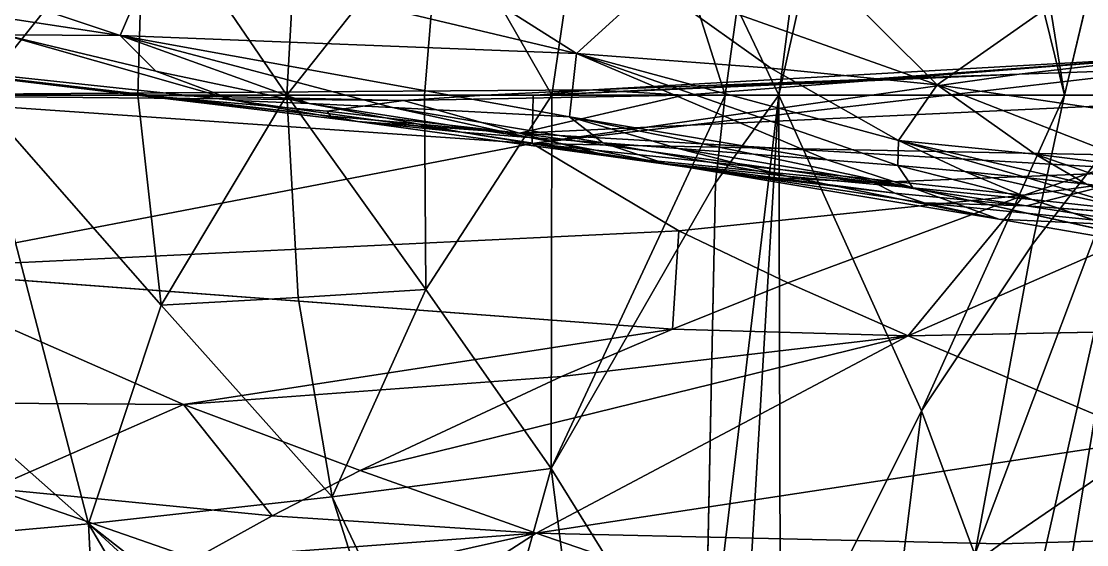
# Model space of a CAD drawing. Extents: x -1.44 to 2.2, y -2.57 to 2.57.
# Drawn here: x -0.8112 to -0.3937, y -0.176 to 0.029 of the extents above; entities that cross this region are included whole.
import ezdxf

# ---------------------------------------------------------------- set-up
doc = ezdxf.new("R2010")
doc.units = 0

msp = doc.modelspace()

# ---------------------------------------------------------------- linework, layer by layer
for p, q in [((-0.38845, 0.05854, 0.85759), (-0.40237, 0, 0.85355)), ((-0.51742, 0.01063, 0.79207), (-0.56373, 0.04359, 0.91099)), ((-0.53067, 0.03427, 1.13647), (-0.53533, 0, 1.13561)), ((-0.75843, 0.00945, 1.24672), (-0.81784, 0.02365, 1.36622)), ((-0.69841, -0.00328, 1.1286), (-0.75843, 0.00945, 1.24672)), ((-0.46742, -0.01769, 0.67459), (-0.51742, 0.01063, 0.79207)), ((-0.35955, 0.01029, 1.14687), (-0.42011, 0.00823, 1.20765)), ((-0.47995, 0.00617, 1.26009), (-0.58721, 0.00206, 1.3265)), ((-0.42011, 0.00823, 1.20765), (-0.47995, 0.00617, 1.26009)), ((-0.58721, 0.00206, 1.3265), (-0.62949, 0, 1.33534)), ((-0.63868, -0.01444, 1.01351), (-0.69841, -0.00328, 1.1286)), ((-0.69129, -0.00617, 1.26009), (-0.66145, -0.00206, 1.3265)), ((-0.66145, -0.00206, 1.3265), (-0.62949, 0, 1.33534)), ((-0.53912, -0.03427, 1.13647), (-0.53533, 0, 1.13561)), ((-0.40237, 0, 0.85355), (-0.41501, -0.05854, 0.85759)), ((-0.68993, -0.00823, 1.20765), (-0.69129, -0.00617, 1.26009)), ((-0.67947, -0.01029, 1.14687), (-0.68993, -0.00823, 1.20765)), ((-0.63868, -0.01444, 1.01351), (-0.67947, -0.01029, 1.14687)), ((-0.58008, -0.02401, 0.90283), (-0.63868, -0.01444, 1.01351)), ((-0.63868, -0.01444, 1.01351), (-0.63868, -0.01444, 1.01351)), ((-0.61203, -0.01654, 0.94633), (-0.63868, -0.01444, 1.01351)), ((-0.63868, -0.01444, 1.01351), (-0.63868, -0.01444, 1.01351)), ((-0.58331, -0.01867, 0.8814), (-0.61203, -0.01654, 0.94633)), ((-0.55373, -0.02083, 0.8199), (-0.58331, -0.01867, 0.8814)), ((-0.5242, -0.02303, 0.76253), (-0.55373, -0.02083, 0.8199)), ((-0.44147, -0.02993, 0.61732), (-0.46742, -0.01769, 0.67459)), ((-0.52328, -0.03198, 0.79768), (-0.58008, -0.02401, 0.90283)), ((-0.49539, -0.02527, 0.70963), (-0.5242, -0.02303, 0.76253)), ((-0.3722, -0.02365, 1.36622), (-0.41811, -0.03918, 1.48529)), ((-0.46772, -0.02757, 0.66126), (-0.49539, -0.02527, 0.70963)), ((-0.44147, -0.02993, 0.61732), (-0.46772, -0.02757, 0.66126)), ((-0.46886, -0.03839, 0.69891), (-0.52328, -0.03198, 0.79768)), ((-0.41513, -0.04081, 0.56147), (-0.44147, -0.02993, 0.61732)), ((-0.4168, -0.03236, 0.57757), (-0.44147, -0.02993, 0.61732)), ((-0.39375, -0.03486, 0.54174), (-0.4168, -0.03236, 0.57757)), ((-0.54347, -0.24296, 1.17789), (-0.53912, -0.03427, 1.13647)), ((-0.37232, -0.03744, 0.50952), (-0.39375, -0.03486, 0.54174)), ((-0.41811, -0.03918, 1.48529), (-0.51075, -0.07342, 1.71421)), ((-0.41725, -0.04332, 0.6071), (-0.46886, -0.03839, 0.69891)), ((-0.36193, -0.0584, 0.45529), (-0.41513, -0.04081, 0.56147)), ((-0.36875, -0.04686, 0.52261), (-0.41725, -0.04332, 0.6071)), ((-0.41501, -0.05854, 0.85759), (-0.43747, -0.17986, 0.8906)), ((-0.55597, -0.09162, 1.82011), (-0.8681, -0.06823, 2.25514)), ((-0.51075, -0.07342, 1.71421), (-0.55597, -0.09162, 1.82011)), ((-0.55597, -0.09162, 1.82011), (-0.59945, -0.11016, 1.91786)), ((-0.55597, -0.09162, 1.82011), (-0.55597, -0.09162, 1.82011)), ((-0.46355, -0.09424, 1.67724), (-0.55597, -0.09162, 1.82011)), ((-0.17839, -0.08865, 1.20231), (-0.46355, -0.09424, 1.67724)), ((-0.46355, -0.09424, 1.67724), (-0.46355, -0.09424, 1.67724)), ((-0.46355, -0.09424, 1.67724), (-0.46355, -0.09424, 1.67724)), ((-0.59945, -0.11016, 1.91786), (-0.67842, -0.147, 2.083)), ((-0.67842, -0.147, 2.083), (-0.7128, -0.16473, 2.14827)), ((-0.7128, -0.16473, 2.14827), (-0.74323, -0.18164, 2.20123))]:
    msp.add_line(p, q)
at = {"color": 21}
for points in [[(-0.48252, 0.24296, 1.17789), (-0.53067, 0.03427, 1.13647), (-0.5143, 0, 1.091)], [(-0.48252, 0.24296, 1.17789), (-0.5143, 0, 1.091), (-0.46101, 0.23865, 1.13595)], [(-0.40237, 0, 0.85355), (-0.46101, 0.23865, 1.13595), (-0.5143, 0, 1.091)], [(-0.40237, 0, 0.85355), (-0.44016, 0.23427, 1.095), (-0.46101, 0.23865, 1.13595)], [(-0.40237, 0, 0.85355), (-0.38845, 0.05854, 0.85759), (-0.44016, 0.23427, 1.095)], [(-0.53533, 0, 1.13561), (-0.53067, 0.03427, 1.13647), (-0.58186, 0.14613, 1.28966)], [(-0.56373, 0.04359, 0.91099), (-0.51905, 0.07058, 0.89004), (-0.45227, 0.00402, 0.68877)], [(-0.51905, 0.07058, 0.89004), (-0.38865, 0.04867, 0.69498), (-0.45227, 0.00402, 0.68877)], [(-0.38845, 0.05854, 0.85759), (-0.40237, 0, 0.85355), (-0.36964, 0, 0.78412)], [(-0.38865, 0.04867, 0.69498), (-0.35148, -0.01085, 0.54133), (-0.45227, 0.00402, 0.68877)], [(-0.56373, 0.04359, 0.91099), (-0.51742, 0.01063, 0.79207), (-0.59364, 0.0164, 0.92085)], [(-0.51742, 0.01063, 0.79207), (-0.56373, 0.04359, 0.91099), (-0.45227, 0.00402, 0.68877)], [(-0.53067, 0.03427, 1.13647), (-0.53533, 0, 1.13561), (-0.5143, 0, 1.091)], [(-0.49539, -0.02527, 0.70963), (-0.59636, -0.00842, 0.9046), (-0.59364, 0.0164, 0.92085)], [(-0.51742, 0.01063, 0.79207), (-0.46742, -0.01769, 0.67459), (-0.59364, 0.0164, 0.92085)], [(-0.46772, -0.02757, 0.66126), (-0.49539, -0.02527, 0.70963), (-0.59364, 0.0164, 0.92085)], [(-0.46772, -0.02757, 0.66126), (-0.59364, 0.0164, 0.92085), (-0.46742, -0.01769, 0.67459)], [(-0.58721, 0.00206, 1.3265), (-0.47995, 0.00617, 1.26009), (-0.36295, 0.0148, 1.06501)], [(-0.58721, 0.00206, 1.3265), (-0.36295, 0.0148, 1.06501), (-0.55151, 0, 1.16992)], [(-0.55151, 0, 1.16992), (-0.36295, 0.0148, 1.06501), (-0.29769, 0, 0.6315)], [(-0.47995, 0.00617, 1.26009), (-0.42011, 0.00823, 1.20765), (-0.36295, 0.0148, 1.06501)], [(-0.42011, 0.00823, 1.20765), (-0.35955, 0.01029, 1.14687), (-0.36295, 0.0148, 1.06501)], [(-0.35955, 0.01029, 1.14687), (-0.42011, 0.00823, 1.20765), (-0.61095, -0.01886, 1.66933)], [(-0.35955, 0.01029, 1.14687), (-0.61095, -0.01886, 1.66933), (-0.3722, -0.02365, 1.36622)], [(-0.46742, -0.01769, 0.67459), (-0.51742, 0.01063, 0.79207), (-0.45227, 0.00402, 0.68877)], [(-0.42011, 0.00823, 1.20765), (-0.61061, -0.00014, 1.46867), (-0.61095, -0.01886, 1.66933)], [(-0.42011, 0.00823, 1.20765), (-0.47995, 0.00617, 1.26009), (-0.61061, -0.00014, 1.46867)], [(-0.47995, 0.00617, 1.26009), (-0.58721, 0.00206, 1.3265), (-0.61061, -0.00014, 1.46867)], [(-0.41386, -0.02307, 0.5899), (-0.46742, -0.01769, 0.67459), (-0.45227, 0.00402, 0.68877)], [(-0.36804, -0.02888, 0.52182), (-0.41386, -0.02307, 0.5899), (-0.45227, 0.00402, 0.68877)], [(-0.35148, -0.01085, 0.54133), (-0.36804, -0.02888, 0.52182), (-0.45227, 0.00402, 0.68877)], [(-0.55151, 0, 1.16992), (-0.61598, -0.0148, 1.06501), (-0.29769, 0, 0.6315)], [(-0.61598, -0.0148, 1.06501), (-0.36293, -0.02959, 0.59053), (-0.29769, 0, 0.6315)], [(-0.53533, 0, 1.13561), (-0.53912, -0.03427, 1.13647), (-0.60356, -0.14613, 1.28966)], [(-0.54347, -0.24296, 1.17789), (-0.53912, -0.03427, 1.13647), (-0.5143, 0, 1.091)], [(-0.54347, -0.24296, 1.17789), (-0.5143, 0, 1.091), (-0.52845, -0.23865, 1.13595)], [(-0.53912, -0.03427, 1.13647), (-0.53533, 0, 1.13561), (-0.5143, 0, 1.091)], [(-0.51363, -0.23427, 1.095), (-0.52845, -0.23865, 1.13595), (-0.5143, 0, 1.091)], [(-0.40237, 0, 0.85355), (-0.45835, -0.12364, 0.94368), (-0.5143, 0, 1.091)], [(-0.51363, -0.23427, 1.095), (-0.5143, 0, 1.091), (-0.45835, -0.12364, 0.94368)], [(-0.40237, 0, 0.85355), (-0.41501, -0.05854, 0.85759), (-0.45835, -0.12364, 0.94368)], [(-0.43747, -0.17986, 0.8906), (-0.41501, -0.05854, 0.85759), (-0.36964, 0, 0.78412)], [(-0.43747, -0.17986, 0.8906), (-0.36964, 0, 0.78412), (-0.41555, -0.20273, 0.83417)], [(-0.40231, -0.19814, 0.80027), (-0.41555, -0.20273, 0.83417), (-0.36964, 0, 0.78412)], [(-0.41501, -0.05854, 0.85759), (-0.40237, 0, 0.85355), (-0.36964, 0, 0.78412)], [(-0.40231, -0.19814, 0.80027), (-0.36964, 0, 0.78412), (-0.34014, -0.10194, 0.67157)], [(-0.5242, -0.02303, 0.76253), (-0.55373, -0.02083, 0.8199), (-0.59636, -0.00842, 0.9046)], [(-0.49539, -0.02527, 0.70963), (-0.5242, -0.02303, 0.76253), (-0.59636, -0.00842, 0.9046)], [(-0.47708, -0.03418, 0.73737), (-0.36293, -0.02959, 0.59053), (-0.61598, -0.0148, 1.06501)], [(-0.58008, -0.02401, 0.90283), (-0.47708, -0.03418, 0.73737), (-0.61598, -0.0148, 1.06501)], [(-0.41811, -0.03918, 1.48529), (-0.3722, -0.02365, 1.36622), (-0.61095, -0.01886, 1.66933)], [(-0.41811, -0.03918, 1.48529), (-0.61095, -0.01886, 1.66933), (-0.55354, -0.05317, 1.72987)], [(-0.58331, -0.01867, 0.8814), (-0.55373, -0.02083, 0.8199), (-0.51119, -0.03166, 0.73779)], [(-0.58331, -0.01867, 0.8814), (-0.51119, -0.03166, 0.73779), (-0.55901, -0.0267, 0.84594)], [(-0.55373, -0.02083, 0.8199), (-0.5242, -0.02303, 0.76253), (-0.4618, -0.03629, 0.64229)], [(-0.55373, -0.02083, 0.8199), (-0.4618, -0.03629, 0.64229), (-0.51119, -0.03166, 0.73779)], [(-0.44147, -0.02993, 0.61732), (-0.46772, -0.02757, 0.66126), (-0.46742, -0.01769, 0.67459)], [(-0.4168, -0.03236, 0.57757), (-0.44147, -0.02993, 0.61732), (-0.46742, -0.01769, 0.67459)], [(-0.39375, -0.03486, 0.54174), (-0.4168, -0.03236, 0.57757), (-0.46742, -0.01769, 0.67459)], [(-0.39375, -0.03486, 0.54174), (-0.46742, -0.01769, 0.67459), (-0.41386, -0.02307, 0.5899)], [(-0.52328, -0.03198, 0.79768), (-0.58008, -0.02401, 0.90283), (-0.55901, -0.0267, 0.84594)], [(-0.58008, -0.02401, 0.90283), (-0.52328, -0.03198, 0.79768), (-0.47708, -0.03418, 0.73737)], [(-0.5242, -0.02303, 0.76253), (-0.49539, -0.02527, 0.70963), (-0.4618, -0.03629, 0.64229)], [(-0.46355, -0.09424, 1.67724), (-0.17839, -0.08865, 1.20231), (-0.30191, -0.02342, 1.26482)], [(-0.41811, -0.03918, 1.48529), (-0.46355, -0.09424, 1.67724), (-0.30191, -0.02342, 1.26482)], [(-0.3722, -0.02365, 1.36622), (-0.41811, -0.03918, 1.48529), (-0.30191, -0.02342, 1.26482)], [(-0.37232, -0.03744, 0.50952), (-0.39375, -0.03486, 0.54174), (-0.41386, -0.02307, 0.5899)], [(-0.37232, -0.03744, 0.50952), (-0.41386, -0.02307, 0.5899), (-0.36804, -0.02888, 0.52182)], [(-0.51119, -0.03166, 0.73779), (-0.42808, -0.04854, 0.58395), (-0.55901, -0.0267, 0.84594)], [(-0.42808, -0.04854, 0.58395), (-0.45737, -0.04215, 0.65985), (-0.55901, -0.0267, 0.84594)], [(-0.46886, -0.03839, 0.69891), (-0.52328, -0.03198, 0.79768), (-0.55901, -0.0267, 0.84594)], [(-0.46886, -0.03839, 0.69891), (-0.55901, -0.0267, 0.84594), (-0.45737, -0.04215, 0.65985)], [(-0.49539, -0.02527, 0.70963), (-0.46772, -0.02757, 0.66126), (-0.4618, -0.03629, 0.64229)], [(-0.46772, -0.02757, 0.66126), (-0.44147, -0.02993, 0.61732), (-0.41513, -0.04081, 0.56147)], [(-0.46772, -0.02757, 0.66126), (-0.41513, -0.04081, 0.56147), (-0.4618, -0.03629, 0.64229)], [(-0.52328, -0.03198, 0.79768), (-0.46886, -0.03839, 0.69891), (-0.47708, -0.03418, 0.73737)], [(-0.42808, -0.04854, 0.58395), (-0.51119, -0.03166, 0.73779), (-0.4618, -0.03629, 0.64229)], [(-0.41725, -0.04332, 0.6071), (-0.36293, -0.02959, 0.59053), (-0.47708, -0.03418, 0.73737)], [(-0.44147, -0.02993, 0.61732), (-0.4168, -0.03236, 0.57757), (-0.37315, -0.04541, 0.49472)], [(-0.44147, -0.02993, 0.61732), (-0.37315, -0.04541, 0.49472), (-0.41513, -0.04081, 0.56147)], [(-0.41725, -0.04332, 0.6071), (-0.36875, -0.04686, 0.52261), (-0.36293, -0.02959, 0.59053)], [(-0.4168, -0.03236, 0.57757), (-0.39375, -0.03486, 0.54174), (-0.37315, -0.04541, 0.49472)], [(-0.53912, -0.03427, 1.13647), (-0.54347, -0.24296, 1.17789), (-0.60356, -0.14613, 1.28966)], [(-0.46886, -0.03839, 0.69891), (-0.41725, -0.04332, 0.6071), (-0.47708, -0.03418, 0.73737)], [(-0.36193, -0.0584, 0.45529), (-0.33035, -0.06533, 0.40005), (-0.4618, -0.03629, 0.64229)], [(-0.33035, -0.06533, 0.40005), (-0.42808, -0.04854, 0.58395), (-0.4618, -0.03629, 0.64229)], [(-0.41513, -0.04081, 0.56147), (-0.36193, -0.0584, 0.45529), (-0.4618, -0.03629, 0.64229)], [(-0.39375, -0.03486, 0.54174), (-0.37232, -0.03744, 0.50952), (-0.37315, -0.04541, 0.49472)], [(-0.51075, -0.07342, 1.71421), (-0.41811, -0.03918, 1.48529), (-0.55354, -0.05317, 1.72987)], [(-0.41811, -0.03918, 1.48529), (-0.51075, -0.07342, 1.71421), (-0.46355, -0.09424, 1.67724)], [(-0.41725, -0.04332, 0.6071), (-0.46886, -0.03839, 0.69891), (-0.45737, -0.04215, 0.65985)], [(-0.36193, -0.0584, 0.45529), (-0.41513, -0.04081, 0.56147), (-0.37315, -0.04541, 0.49472)], [(-0.45737, -0.04215, 0.65985), (-0.42808, -0.04854, 0.58395), (-0.36444, -0.05148, 0.49735)], [(-0.41725, -0.04332, 0.6071), (-0.45737, -0.04215, 0.65985), (-0.36444, -0.05148, 0.49735)], [(-0.36875, -0.04686, 0.52261), (-0.41725, -0.04332, 0.6071), (-0.36444, -0.05148, 0.49735)], [(-0.42808, -0.04854, 0.58395), (-0.33035, -0.06533, 0.40005), (-0.36444, -0.05148, 0.49735)], [(-0.55597, -0.09162, 1.82011), (-0.51075, -0.07342, 1.71421), (-0.55354, -0.05317, 1.72987)], [(-0.41501, -0.05854, 0.85759), (-0.43747, -0.17986, 0.8906), (-0.45835, -0.12364, 0.94368)], [(-0.51075, -0.07342, 1.71421), (-0.55597, -0.09162, 1.82011), (-0.46355, -0.09424, 1.67724)], [(-0.46355, -0.09424, 1.67724), (-0.55597, -0.09162, 1.82011), (-0.59945, -0.11016, 1.91786)], [(-0.55597, -0.09162, 1.82011), (-0.46355, -0.09424, 1.67724), (-0.46355, -0.09424, 1.67724)], [(-0.55597, -0.09162, 1.82011), (-0.46355, -0.09424, 1.67724), (-0.55597, -0.09162, 1.82011)], [(-0.17839, -0.08865, 1.20231), (-0.46355, -0.09424, 1.67724), (-0.36731, -0.13467, 1.56825)], [(-0.46355, -0.09424, 1.67724), (-0.17839, -0.08865, 1.20231), (-0.17839, -0.08865, 1.20231)], [(-0.46355, -0.09424, 1.67724), (-0.17839, -0.08865, 1.20231), (-0.46355, -0.09424, 1.67724)], [(-0.46355, -0.09424, 1.67724), (-0.46355, -0.09424, 1.67724), (-0.60941, -0.1715, 1.98882)], [(-0.46355, -0.09424, 1.67724), (-0.60941, -0.1715, 1.98882), (-0.36731, -0.13467, 1.56825)], [(-0.46355, -0.09424, 1.67724), (-0.46355, -0.09424, 1.67724), (-0.59945, -0.11016, 1.91786)], [(-0.46355, -0.09424, 1.67724), (-0.46355, -0.09424, 1.67724), (-0.46355, -0.09424, 1.67724)], [(-0.46355, -0.09424, 1.67724), (-0.46355, -0.09424, 1.67724), (-0.46355, -0.09424, 1.67724)], [(-0.36363, -0.18428, 0.70302), (-0.40231, -0.19814, 0.80027), (-0.34014, -0.10194, 0.67157)], [(-0.4704, -0.22092, 0.9779), (-0.51363, -0.23427, 1.095), (-0.45835, -0.12364, 0.94368)], [(-0.43747, -0.17986, 0.8906), (-0.4704, -0.22092, 0.9779), (-0.45835, -0.12364, 0.94368)], [(-0.42733, -0.17574, 1.69595), (-0.36731, -0.13467, 1.56825), (-0.60941, -0.1715, 1.98882)], [(-0.36731, -0.13467, 1.56825), (-0.42733, -0.17574, 1.69595), (-0.27941, -0.17133, 1.44796)], [(-0.48191, -0.21535, 1.79682), (-0.42733, -0.17574, 1.69595), (-0.60941, -0.1715, 1.98882)], [(-0.42733, -0.17574, 1.69595), (-0.48191, -0.21535, 1.79682), (-0.27941, -0.17133, 1.44796)], [(-0.42559, -0.23487, 1.70794), (-0.27941, -0.17133, 1.44796), (-0.48191, -0.21535, 1.79682)], [(-0.42559, -0.23487, 1.70794), (-0.35196, -0.23332, 1.58945), (-0.27941, -0.17133, 1.44796)]]:
    msp.add_3dface(points, dxfattribs=at)
at = {"color": 33}
for points in [[(-0.82862, 0, 1.75778), (-0.76316, 0.0822, 1.62188), (-0.8141, 0.16784, 1.73955)], [(-0.59364, 0.0164, 0.92085), (-0.75856, 0.05546, 1.25244), (-0.70786, 0.08865, 1.20231)], [(-0.76549, 0, 1.62385), (-0.76316, 0.0822, 1.62188), (-0.82862, 0, 1.75778)], [(-0.76316, 0.0822, 1.62188), (-0.76549, 0, 1.62385), (-0.70711, 0, 1.5)], [(-0.70266, 0.07917, 1.5), (-0.76316, 0.0822, 1.62188), (-0.70711, 0, 1.5)], [(-0.64683, 0.07612, 1.38702), (-0.70266, 0.07917, 1.5), (-0.70711, 0, 1.5)], [(-0.65317, 0, 1.38559), (-0.64683, 0.07612, 1.38702), (-0.70711, 0, 1.5)], [(-0.87564, 0.03918, 1.48529), (-0.87306, 0.05695, 1.47796), (-0.77248, 0.02342, 1.26482)], [(-0.87306, 0.05695, 1.47796), (-0.75856, 0.05546, 1.25244), (-0.77248, 0.02342, 1.26482)], [(-0.75856, 0.05546, 1.25244), (-0.59364, 0.0164, 0.92085), (-0.77248, 0.02342, 1.26482)], [(-0.81784, 0.02365, 1.36622), (-0.87564, 0.03918, 1.48529), (-0.77248, 0.02342, 1.26482)], [(-0.81784, 0.02365, 1.36622), (-0.72754, -0.00204, 1.20786), (-0.92345, 0.01886, 1.66933)], [(-0.75843, 0.00945, 1.24672), (-0.81784, 0.02365, 1.36622), (-0.77248, 0.02342, 1.26482)], [(-0.81784, 0.02365, 1.36622), (-0.75843, 0.00945, 1.24672), (-0.72754, -0.00204, 1.20786)], [(-0.59636, -0.00842, 0.9046), (-0.66575, -0.00477, 1.05041), (-0.77248, 0.02342, 1.26482)], [(-0.69841, -0.00328, 1.1286), (-0.75843, 0.00945, 1.24672), (-0.77248, 0.02342, 1.26482)], [(-0.69841, -0.00328, 1.1286), (-0.77248, 0.02342, 1.26482), (-0.66575, -0.00477, 1.05041)], [(-0.92345, 0.01886, 1.66933), (-0.76536, 0.00014, 1.46867), (-0.88494, 0, 1.87723)], [(-0.67947, -0.01029, 1.14687), (-0.68993, -0.00823, 1.20765), (-0.92345, 0.01886, 1.66933)], [(-0.67947, -0.01029, 1.14687), (-0.92345, 0.01886, 1.66933), (-0.72754, -0.00204, 1.20786)], [(-0.68993, -0.00823, 1.20765), (-0.76536, 0.00014, 1.46867), (-0.92345, 0.01886, 1.66933)], [(-0.75843, 0.00945, 1.24672), (-0.69841, -0.00328, 1.1286), (-0.72754, -0.00204, 1.20786)], [(-0.66145, -0.00206, 1.3265), (-0.88494, 0, 1.87723), (-0.76536, 0.00014, 1.46867)], [(-0.66145, -0.00206, 1.3265), (-0.62949, 0, 1.33534), (-0.88494, 0, 1.87723)], [(-0.58721, 0.00206, 1.3265), (-0.62949, 0, 1.33534), (-0.88493, 0, 1.87723)], [(-0.58721, 0.00206, 1.3265), (-0.88493, 0, 1.87723), (-0.61061, -0.00014, 1.46867)], [(-0.69129, -0.00617, 1.26009), (-0.66145, -0.00206, 1.3265), (-0.76536, 0.00014, 1.46867)], [(-0.68993, -0.00823, 1.20765), (-0.69129, -0.00617, 1.26009), (-0.76536, 0.00014, 1.46867)], [(-0.8681, -0.06823, 2.25514), (-0.61095, -0.01886, 1.66933), (-0.88493, 0, 1.87723)], [(-0.61095, -0.01886, 1.66933), (-0.61061, -0.00014, 1.46867), (-0.88493, 0, 1.87723)], [(-0.87519, -0.08794, 1.89399), (-0.82862, 0, 1.75778), (-0.78484, -0.16784, 1.73955)], [(-0.76549, 0, 1.62385), (-0.75635, -0.0822, 1.62188), (-0.82862, 0, 1.75778)], [(-0.82862, 0, 1.75778), (-0.75635, -0.0822, 1.62188), (-0.78484, -0.16784, 1.73955)], [(-0.75635, -0.0822, 1.62188), (-0.76549, 0, 1.62385), (-0.70711, 0, 1.5)], [(-0.70266, -0.07917, 1.5), (-0.75635, -0.0822, 1.62188), (-0.70711, 0, 1.5)], [(-0.69841, -0.00328, 1.1286), (-0.63868, -0.01444, 1.01351), (-0.72754, -0.00204, 1.20786)], [(-0.63868, -0.01444, 1.01351), (-0.67947, -0.01029, 1.14687), (-0.72754, -0.00204, 1.20786)], [(-0.63868, -0.01444, 1.01351), (-0.72754, -0.00204, 1.20786), (-0.63868, -0.01444, 1.01351)], [(-0.65265, -0.07612, 1.38702), (-0.70266, -0.07917, 1.5), (-0.70711, 0, 1.5)], [(-0.65317, 0, 1.38559), (-0.65265, -0.07612, 1.38702), (-0.70711, 0, 1.5)], [(-0.61203, -0.01654, 0.94633), (-0.69841, -0.00328, 1.1286), (-0.66575, -0.00477, 1.05041)], [(-0.66145, -0.00206, 1.3265), (-0.69129, -0.00617, 1.26009), (-0.61598, -0.0148, 1.06501)], [(-0.69129, -0.00617, 1.26009), (-0.68993, -0.00823, 1.20765), (-0.61598, -0.0148, 1.06501)], [(-0.68993, -0.00823, 1.20765), (-0.67947, -0.01029, 1.14687), (-0.61598, -0.0148, 1.06501)], [(-0.55354, -0.05317, 1.72987), (-0.61095, -0.01886, 1.66933), (-0.8681, -0.06823, 2.25514)], [(-0.55597, -0.09162, 1.82011), (-0.55354, -0.05317, 1.72987), (-0.8681, -0.06823, 2.25514)], [(-0.8681, -0.06823, 2.25514), (-0.55597, -0.09162, 1.82011), (-0.55597, -0.09162, 1.82011)], [(-0.8681, -0.06823, 2.25514), (-0.55597, -0.09162, 1.82011), (-0.8681, -0.06823, 2.25514)], [(-0.55597, -0.09162, 1.82011), (-0.8681, -0.06823, 2.25514), (-0.74763, -0.12108, 2.16608)], [(-0.75635, -0.0822, 1.62188), (-0.70266, -0.07917, 1.5), (-0.68938, -0.15735, 1.5)], [(-0.70266, -0.07917, 1.5), (-0.65265, -0.07612, 1.38702), (-0.68938, -0.15735, 1.5)], [(-0.75635, -0.0822, 1.62188), (-0.68938, -0.15735, 1.5), (-0.78484, -0.16784, 1.73955)], [(-0.83578, -0.17246, 1.87017), (-0.87519, -0.08794, 1.89399), (-0.78484, -0.16784, 1.73955)], [(-0.67842, -0.147, 2.083), (-0.59945, -0.11016, 1.91786), (-0.74763, -0.12108, 2.16608)], [(-0.7128, -0.16473, 2.14827), (-0.74763, -0.12108, 2.16608), (-0.8227, -0.15405, 2.31164)], [(-0.7128, -0.16473, 2.14827), (-0.67842, -0.147, 2.083), (-0.74763, -0.12108, 2.16608)], [(-0.67842, -0.147, 2.083), (-0.7128, -0.16473, 2.14827), (-0.60941, -0.1715, 1.98882)], [(-0.74323, -0.18164, 2.20123), (-0.8227, -0.15405, 2.31164), (-0.87742, -0.18344, 2.39919)], [(-0.74323, -0.18164, 2.20123), (-0.7128, -0.16473, 2.14827), (-0.8227, -0.15405, 2.31164)], [(-0.65328, -0.2706, 1.5), (-0.78484, -0.16784, 1.73955), (-0.68938, -0.15735, 1.5)], [(-0.63723, -0.26705, 1.45099), (-0.65328, -0.2706, 1.5), (-0.68938, -0.15735, 1.5)], [(-0.7128, -0.16473, 2.14827), (-0.74323, -0.18164, 2.20123), (-0.60941, -0.1715, 1.98882)], [(-0.78059, -0.25054, 1.83247), (-0.83578, -0.17246, 1.87017), (-0.78484, -0.16784, 1.73955)], [(-0.66936, -0.27395, 1.54991), (-0.71722, -0.28245, 1.70415), (-0.78484, -0.16784, 1.73955)], [(-0.71722, -0.28245, 1.70415), (-0.78059, -0.25054, 1.83247), (-0.78484, -0.16784, 1.73955)], [(-0.65328, -0.2706, 1.5), (-0.66936, -0.27395, 1.54991), (-0.78484, -0.16784, 1.73955)], [(-0.83248, -0.21455, 1.91621), (-0.83578, -0.17246, 1.87017), (-0.78059, -0.25054, 1.83247)], [(-0.79139, -0.21224, 2.27009), (-0.69014, -0.22343, 2.11962), (-0.60941, -0.1715, 1.98882)], [(-0.79139, -0.21224, 2.27009), (-0.60941, -0.1715, 1.98882), (-0.74323, -0.18164, 2.20123)]]:
    msp.add_3dface(points, dxfattribs=at)
at = {"color": 11}
for points in [[(-0.64683, 0.07612, 1.38702), (-0.60331, 0, 1.27982), (-0.58186, 0.14613, 1.28966)], [(-0.53533, 0, 1.13561), (-0.58186, 0.14613, 1.28966), (-0.60331, 0, 1.27982)], [(-0.56373, 0.04359, 0.91099), (-0.59364, 0.0164, 0.92085), (-0.70786, 0.08865, 1.20231)], [(-0.64683, 0.07612, 1.38702), (-0.65317, 0, 1.38559), (-0.60331, 0, 1.27982)], [(-0.62949, 0, 1.33534), (-0.58721, 0.00206, 1.3265), (-0.55151, 0, 1.16992)], [(-0.62949, 0, 1.33534), (-0.66145, -0.00206, 1.3265), (-0.55151, 0, 1.16992)], [(-0.66145, -0.00206, 1.3265), (-0.61598, -0.0148, 1.06501), (-0.55151, 0, 1.16992)], [(-0.65265, -0.07612, 1.38702), (-0.65317, 0, 1.38559), (-0.60331, 0, 1.27982)], [(-0.65265, -0.07612, 1.38702), (-0.60331, 0, 1.27982), (-0.60356, -0.14613, 1.28966)], [(-0.53533, 0, 1.13561), (-0.60356, -0.14613, 1.28966), (-0.60331, 0, 1.27982)], [(-0.58331, -0.01867, 0.8814), (-0.61203, -0.01654, 0.94633), (-0.66575, -0.00477, 1.05041)], [(-0.58331, -0.01867, 0.8814), (-0.66575, -0.00477, 1.05041), (-0.59636, -0.00842, 0.9046)], [(-0.67947, -0.01029, 1.14687), (-0.63868, -0.01444, 1.01351), (-0.58008, -0.02401, 0.90283)], [(-0.67947, -0.01029, 1.14687), (-0.58008, -0.02401, 0.90283), (-0.61598, -0.0148, 1.06501)], [(-0.55373, -0.02083, 0.8199), (-0.58331, -0.01867, 0.8814), (-0.59636, -0.00842, 0.9046)], [(-0.63868, -0.01444, 1.01351), (-0.63868, -0.01444, 1.01351), (-0.63868, -0.01444, 1.01351)], [(-0.63868, -0.01444, 1.01351), (-0.61203, -0.01654, 0.94633), (-0.55901, -0.0267, 0.84594)], [(-0.63868, -0.01444, 1.01351), (-0.63868, -0.01444, 1.01351), (-0.55901, -0.0267, 0.84594)], [(-0.63868, -0.01444, 1.01351), (-0.55901, -0.0267, 0.84594), (-0.58008, -0.02401, 0.90283)], [(-0.61203, -0.01654, 0.94633), (-0.63868, -0.01444, 1.01351), (-0.63868, -0.01444, 1.01351)], [(-0.61203, -0.01654, 0.94633), (-0.58331, -0.01867, 0.8814), (-0.55901, -0.0267, 0.84594)], [(-0.55597, -0.09162, 1.82011), (-0.74763, -0.12108, 2.16608), (-0.59945, -0.11016, 1.91786)], [(-0.46355, -0.09424, 1.67724), (-0.59945, -0.11016, 1.91786), (-0.67842, -0.147, 2.083)], [(-0.46355, -0.09424, 1.67724), (-0.67842, -0.147, 2.083), (-0.60941, -0.1715, 1.98882)], [(-0.63723, -0.26705, 1.45099), (-0.68938, -0.15735, 1.5), (-0.60356, -0.14613, 1.28966)], [(-0.58965, -0.25549, 1.30983), (-0.63723, -0.26705, 1.45099), (-0.60356, -0.14613, 1.28966)], [(-0.54347, -0.24296, 1.17789), (-0.58965, -0.25549, 1.30983), (-0.60356, -0.14613, 1.28966)], [(-0.69014, -0.22343, 2.11962), (-0.48191, -0.21535, 1.79682), (-0.60941, -0.1715, 1.98882)]]:
    msp.add_3dface(points, dxfattribs=at)
at = {"color": 43}
for points in [[(-0.59364, 0.0164, 0.92085), (-0.59636, -0.00842, 0.9046), (-0.77248, 0.02342, 1.26482)], [(-0.61203, -0.01654, 0.94633), (-0.63868, -0.01444, 1.01351), (-0.69841, -0.00328, 1.1286)], [(-0.68938, -0.15735, 1.5), (-0.65265, -0.07612, 1.38702), (-0.60356, -0.14613, 1.28966)]]:
    msp.add_3dface(points, dxfattribs=at)
at = {"color": 23}
for points in [[(-0.8681, -0.06823, 2.25514), (-1.05011, -0.1191, 2.62488), (-0.74763, -0.12108, 2.16608)], [(-0.8227, -0.15405, 2.31164), (-0.74763, -0.12108, 2.16608), (-1.05011, -0.1191, 2.62488)]]:
    msp.add_3dface(points, dxfattribs=at)

doc.saveas('drawing.dxf')
